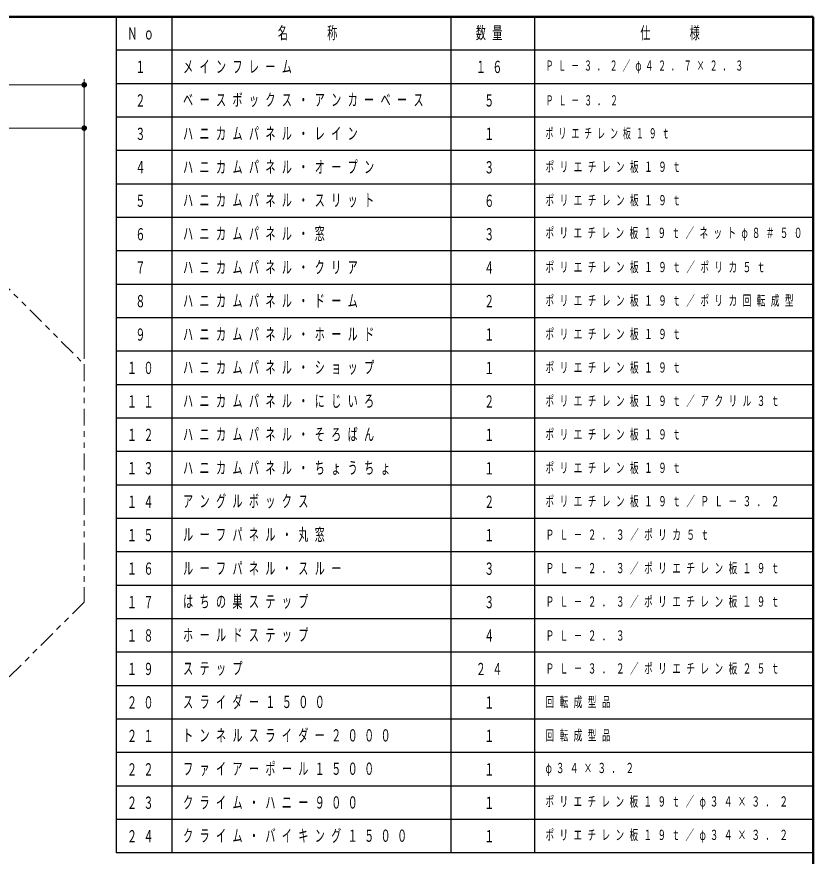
# Model space of a CAD drawing. Units: millimetres on the paper, scale 1:50. Extents: x -385 to 840, y 0 to 267.
# Drawn here: x -142.8 to 0, y 116.4 to 267 of the extents above; entities that cross this region are included whole.
import ezdxf
from ezdxf.enums import TextEntityAlignment as Align

# ---------------------------------------------------------------- set-up
doc = ezdxf.new("R2010")
doc.units = ezdxf.units.MM
doc.linetypes.add('USER3', pattern=[8, 3, -1, 1, -1, 1, -1])
for name, color, linetype, lineweight in [('1_50', 7, 'Continuous', 25), ('CLASS1', 7, 'Continuous', 25), ('LY_3', 7, 'Continuous', 13)]:
    doc.layers.add(name, color=color, linetype=linetype, lineweight=lineweight)
doc.styles.add('ＭＳ ゴシック', font='')
doc.styles.get('ＭＳ ゴシック').set_extended_font_data('MS Gothic')

# ---------------------------------------------------------------- blocks, each defined once
blk = doc.blocks.new('filled_dot')
at = {"color": 0, "linetype": 'Continuous', "lineweight": -2, "const_width": 1.25}
blk.add_lwpolyline([(-0.625, 0, 1), (0.625, 0, 1)], format="xyb", close=True, dxfattribs=at)

msp = doc.modelspace()

# ---------------------------------------------------------------- linework, layer by layer
at = {"layer": '1_50', "lineweight": 13}
for p, q in [((-354.21, 254.792), (-130.73, 254.792)), ((-130.73, 205.665), (-130.73, 255.792)), ((-166.73, 247.028), (-130.73, 247.028))]:
    msp.add_line(p, q, dxfattribs=at)
at = {"layer": '1_50', "linetype": 'USER3', "lineweight": 13}
for p, q in [((-151.818, 225.753), (-130.73, 204.665)), ((-130.73, 204.665), (-130.73, 162.023)), ((-130.73, 162.023), (-145.562, 147.191))]:
    msp.add_line(p, q, dxfattribs=at)
at = {"layer": 'CLASS1'}
for p, q in [((-125, 267), (-125, 117)), ((-115, 267), (-115, 117)), ((-65, 267), (-65, 117)), ((-50, 267), (-50, 117)), ((0, 261), (-125, 261)), ((0, 255), (-125, 255)), ((0, 249), (-125, 249)), ((0, 243), (-125, 243)), ((0, 237), (-125, 237)), ((0, 231), (-125, 231)), ((0, 225), (-125, 225)), ((0, 219), (-125, 219)), ((0, 213), (-125, 213)), ((0, 207), (-125, 207)), ((0, 201), (-125, 201)), ((0, 195), (-125, 195)), ((0, 189), (-125, 189)), ((0, 183), (-125, 183)), ((0, 177), (-125, 177)), ((0, 171), (-125, 171)), ((0, 165), (-125, 165)), ((0, 159), (-125, 159)), ((0, 153), (-125, 153)), ((0, 147), (-125, 147)), ((0, 141), (-125, 141)), ((0, 135), (-125, 135)), ((0, 129), (-125, 129)), ((0, 123), (-125, 123)), ((0, 117), (-125, 117))]:
    msp.add_line(p, q, dxfattribs=at)
at = {"layer": 'LY_3', "lineweight": 50}
for p, q in [((0, 267), (-385, 267)), ((0, 0), (0, 267))]:
    msp.add_line(p, q, dxfattribs=at)

# ---------------------------------------------------------------- block references
at = {"layer": '1_50', "lineweight": 13, "xscale": 0.4, "yscale": 0.4, "rotation": 180}
for p in [(-130.73, 254.792), (-130.73, 247.028)]:
    msp.add_blockref('filled_dot', p, dxfattribs=at)

# ---------------------------------------------------------------- texts
at = {"layer": 'CLASS1', "style": 'ＭＳ ゴシック', "width": 0.6}
for s, p in [('１', (-121.559, 258)), ('２', (-121.559, 252)), ('５', (-59, 252)), ('３', (-121.559, 246)), ('１', (-59, 246)), ('４', (-121.559, 240)), ('３', (-59, 240)), ('５', (-121.559, 234)), ('６', (-59, 234)), ('６', (-121.559, 228)), ('３', (-59, 228)), ('７', (-121.559, 222)), ('４', (-59, 222)), ('８', (-121.559, 216)), ('２', (-59, 216)), ('９', (-121.559, 210)), ('１', (-59, 210)), ('１', (-59, 204)), ('２', (-59, 198)), ('１', (-59, 192)), ('１', (-59, 186)), ('２', (-59, 180)), ('１', (-59, 174)), ('３', (-59, 168)), ('３', (-59, 162)), ('４', (-59, 156)), ('１', (-59, 144)), ('１', (-59, 138)), ('１', (-59, 132)), ('１', (-59, 126)), ('１', (-59, 120))]:
    msp.add_text(s, height=2.199, dxfattribs=at).set_placement(p, align=Align.MIDDLE_LEFT)
at = {"layer": 'CLASS1', "attachment_point": 4, "style": 'ＭＳ ゴシック'}
for s, insert, char_height in [('\\T1.64;\\W0.6;Ｎｏ', (-123, 264), 2.199), ('\\T1.64;\\W0.6;名\u3000\u3000称', (-96, 264), 2.199), ('\\T1.64;\\W0.6;数量', (-60.5, 264), 2.199), ('\\T1.64;\\W0.6;仕\u3000\u3000様', (-31, 264), 2.199), ('\\T1.64;\\W0.6;メインフレーム', (-113, 258), 2.199), ('\\T1.64;\\W0.6;１６', (-60.5, 258), 2.199), ('\\T1.63;\\W0.55;ＰＬ－３．２／φ４２．７×２．３', (-48, 258), 1.833), ('\\T1.64;\\W0.6;ベースボックス・アンカーベース', (-113, 252), 2.199), ('\\T1.64;\\W0.55;ＰＬ－３．２', (-48, 252), 1.833), ('\\T1.64;\\W0.6;ハニカムパネル・レイン', (-113, 246), 2.199), ('\\T1.64;\\W0.55;ポリエチレン板１９ｔ', (-48, 246), 1.833), ('\\T1.64;\\W0.6;ハニカムパネル・オープン', (-113, 240), 2.199), ('\\T1.64;\\W0.6;ポリエチレン板１９ｔ', (-48, 240), 1.833), ('\\T1.64;\\W0.6;ハニカムパネル・スリット', (-113, 234), 2.199), ('\\T1.64;\\W0.6;ポリエチレン板１９ｔ', (-48, 234), 1.833), ('\\T1.64;\\W0.6;ハニカムパネル・窓', (-113, 228), 2.199), ('\\T1.63;\\W0.6;ポリエチレン板１９ｔ／ネットφ８＃５０', (-48, 228), 1.833), ('\\T1.64;\\W0.6;ハニカムパネル・クリア', (-113, 222), 2.199), ('\\T1.64;\\W0.6;ポリエチレン板１９ｔ／ポリカ５ｔ', (-48, 222), 1.833), ('\\T1.64;\\W0.6;ハニカムパネル・ドーム', (-113, 216), 2.199), ('\\T1.64;\\W0.6;ポリエチレン板１９ｔ／ポリカ回転成型', (-48, 216), 1.833), ('\\T1.64;\\W0.6;ハニカムパネル・ホールド', (-113, 210), 2.199), ('\\T1.64;\\W0.6;ポリエチレン板１９ｔ', (-48, 210), 1.833), ('\\T1.64;\\W0.6;１０', (-123.059, 204), 2.199), ('\\T1.64;\\W0.6;ハニカムパネル・ショップ', (-113, 204), 2.199), ('\\T1.64;\\W0.6;ポリエチレン板１９ｔ', (-48, 204), 1.833), ('\\T1.64;\\W0.6;１１', (-123.059, 198), 2.199), ('\\T1.64;\\W0.6;ハニカムパネル・にじいろ', (-113, 198), 2.199), ('\\T1.64;\\W0.6;ポリエチレン板１９ｔ／アクリル３ｔ', (-48, 198), 1.833), ('\\T1.64;\\W0.6;１２', (-123.059, 192), 2.199), ('\\T1.64;\\W0.6;ハニカムパネル・そろばん', (-113, 192), 2.199), ('\\T1.64;\\W0.6;ポリエチレン板１９ｔ', (-48, 192), 1.833), ('\\T1.64;\\W0.6;１３', (-123.059, 186), 2.199), ('\\T1.64;\\W0.6;ハニカムパネル・ちょうちょ', (-113, 186), 2.199), ('\\T1.64;\\W0.6;ポリエチレン板１９ｔ', (-48, 186), 1.833), ('\\T1.64;\\W0.6;１４', (-123.059, 180), 2.199), ('\\T1.64;\\W0.6;アングルボックス', (-113, 180), 2.199), ('\\T1.64;\\W0.6;ポリエチレン板１９ｔ／ＰＬ－３．２', (-48, 180), 1.833), ('\\T1.64;\\W0.6;１５', (-123.059, 174), 2.199), ('\\T1.64;\\W0.6;ルーフパネル・丸窓', (-113, 174), 2.199), ('\\T1.64;\\W0.6;ＰＬ－２．３／ポリカ５ｔ', (-48, 174), 1.833), ('\\T1.64;\\W0.6;１６', (-123.059, 168), 2.199), ('\\T1.64;\\W0.6;ルーフパネル・スルー', (-113, 168), 2.199), ('\\T1.64;\\W0.6;ＰＬ－２．３／ポリエチレン板１９ｔ', (-48, 168), 1.833), ('\\T1.64;\\W0.6;１７', (-123.059, 162), 2.199), ('\\T1.64;\\W0.6;はちの巣ステップ', (-113, 162), 2.199), ('\\T1.64;\\W0.6;ＰＬ－２．３／ポリエチレン板１９ｔ', (-48, 162), 1.833), ('\\T1.64;\\W0.6;１８', (-123.059, 156), 2.199), ('\\T1.64;\\W0.6;ホールドステップ', (-113, 156), 2.199), ('\\T1.64;\\W0.6;ＰＬ－２．３', (-48, 156), 1.833), ('\\T1.64;\\W0.6;１９', (-123.059, 150), 2.199), ('\\T1.64;\\W0.6;ステップ', (-113, 150), 2.199), ('\\T1.64;\\W0.6;２４', (-60.5, 150), 2.199), ('\\T1.64;\\W0.6;ＰＬ－３．２／ポリエチレン板２５ｔ', (-48, 150), 1.833), ('\\T1.64;\\W0.6;２０', (-123.059, 144), 2.199), ('\\T1.64;\\W0.6;スライダー１５００', (-113, 144), 2.199), ('\\T1.64;\\W0.6;回転成型品', (-48, 144), 1.833), ('\\T1.64;\\W0.6;２１', (-123.059, 138), 2.199), ('\\T1.64;\\W0.6;トンネルスライダー２０００', (-113, 138), 2.199), ('\\T1.64;\\W0.6;回転成型品', (-48, 138), 1.833), ('\\T1.64;\\W0.6;２２', (-123.059, 132), 2.199), ('\\T1.64;\\W0.6;ファイアーポール１５００', (-113, 132), 2.199), ('\\T1.63;\\W0.6;φ３４×３．２', (-48, 132), 1.833), ('\\T1.64;\\W0.6;２３', (-123.059, 126), 2.199), ('\\T1.64;\\W0.6;クライム・ハニー９００', (-113, 126), 2.199), ('\\T1.63;\\W0.6;ポリエチレン板１９ｔ／φ３４×３．２', (-48, 126), 1.833), ('\\T1.64;\\W0.6;２４', (-123.059, 120), 2.199), ('\\T1.64;\\W0.6;クライム・バイキング１５００', (-113, 120), 2.199), ('\\T1.63;\\W0.6;ポリエチレン板１９ｔ／φ３４×３．２', (-48, 120), 1.833)]:
    msp.add_mtext(s, dxfattribs=dict(at, insert=insert, char_height=char_height))

doc.saveas('drawing.dxf')
